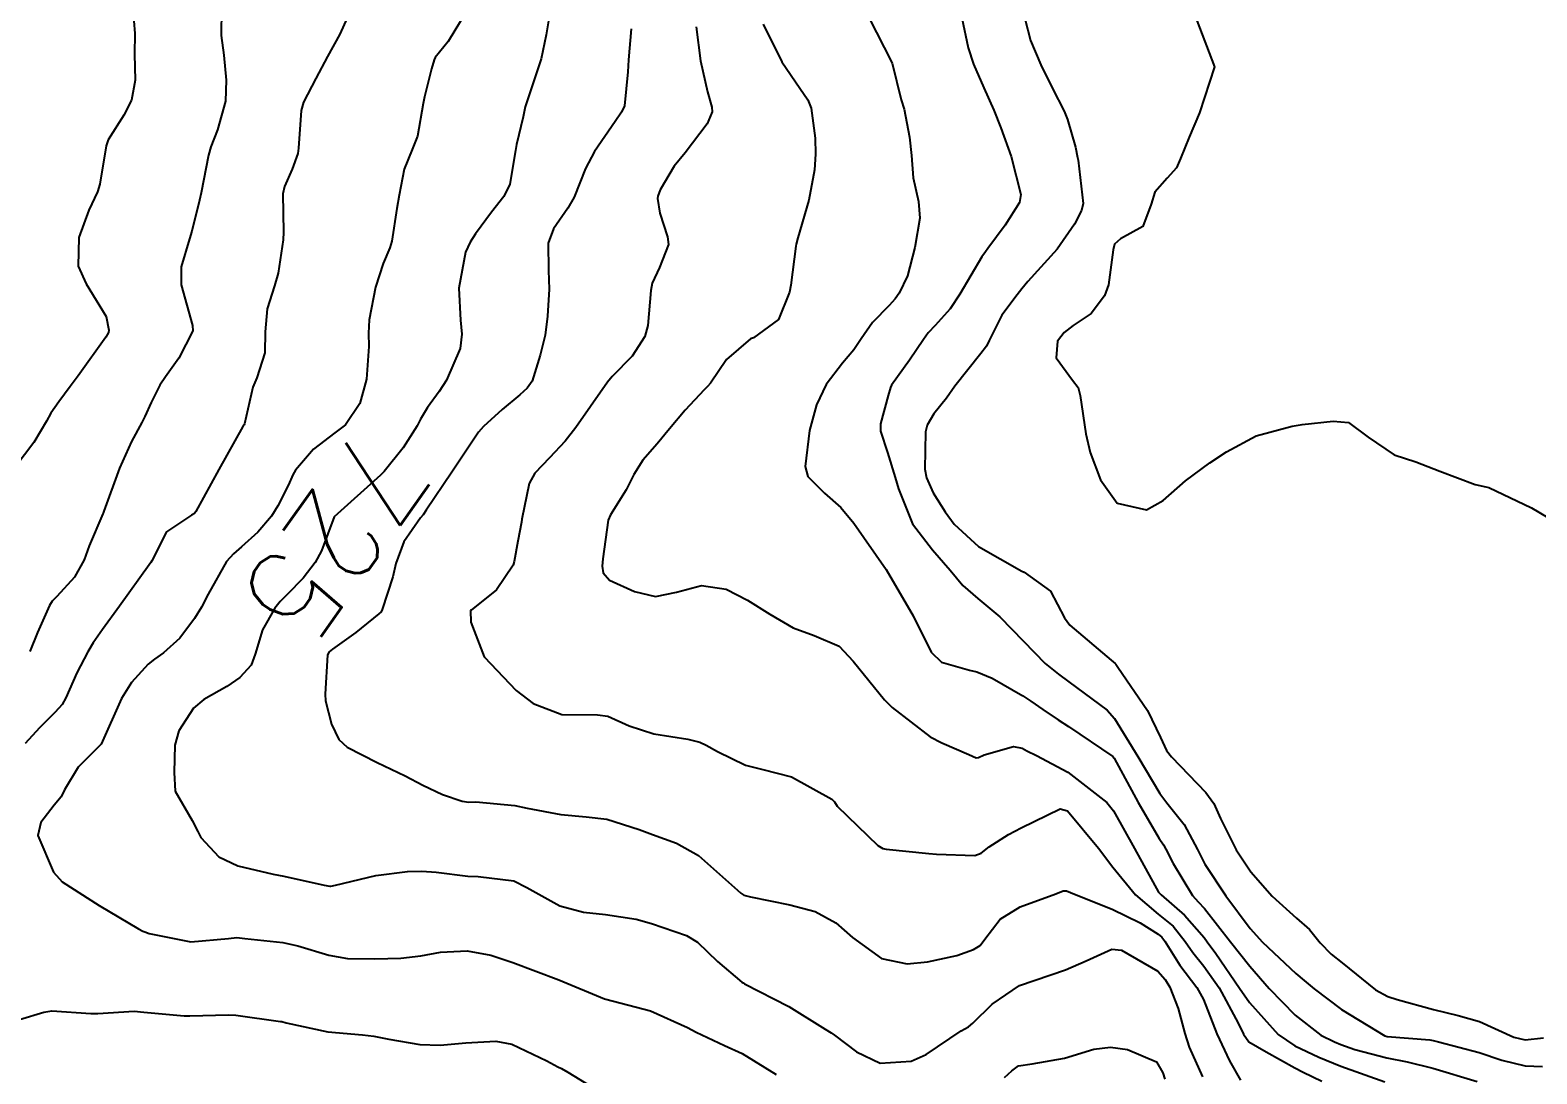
# Model space of a CAD drawing. Header units: metres. Extents: x 298520 to 308411, y 7433745 to 7450750.
# Drawn here: x 301731.9 to 301797.4, y 7442098 to 7442143.4 of the extents above; entities that cross this region are included whole.
import ezdxf
from ezdxf.enums import TextEntityAlignment as Align

# ---------------------------------------------------------------- set-up
doc = ezdxf.new("R2010")
doc.units = ezdxf.units.M
doc.header["$LTSCALE"] = 10
for name, color, linetype in [('Cotas', 45, 'Continuous'), ('Curvas de Nivel 1m', 11, 'Continuous'), ('Curvas de Nivel 5m', 15, 'Continuous')]:
    doc.layers.add(name, color=color, linetype=linetype)
doc.styles.add('Style-STANDARD', font='STANDARD.shx')

msp = doc.modelspace()

# ---------------------------------------------------------------- linework, layer by layer
at = {"layer": 'Curvas de Nivel 1m', "flags": 128}
for points, elevation in [([(301736.399, 7442144.33), (301736.494, 7442143.227), (301736.474, 7442142.329), (301736.5, 7442141.194), (301736.347, 7442140.33), (301736.006, 7442139.674), (301735.336, 7442138.599), (301735.246, 7442138.341), (301734.973, 7442136.68), (301734.872, 7442136.346), (301734.496, 7442135.553), (301734.064, 7442134.358), (301734.022, 7442133.111), (301734.37, 7442132.353), (301735.242, 7442130.929), (301735.367, 7442130.339), (301735.342, 7442130.229), (301735.23, 7442130.03), (301734.028, 7442128.358), (301733.686, 7442127.885), (301733.196, 7442127.221), (301732.835, 7442126.726), (301732.647, 7442126.375), (301732.098, 7442125.456), (301731.291, 7442124.389)], 729), ([(301740.259, 7442144.287), (301740.239, 7442143.135), (301740.356, 7442142.285), (301740.456, 7442141.194), (301740.422, 7442140.284), (301740.085, 7442139.033), (301739.792, 7442138.293), (301739.69, 7442137.932), (301739.367, 7442136.299), (301739.3, 7442135.987), (301738.959, 7442134.63), (301738.862, 7442134.304), (301738.498, 7442133.081), (301738.505, 7442132.308), (301739, 7442130.539), (301739.002, 7442130.302), (301738.404, 7442129.125), (301737.818, 7442128.314), (301737.57, 7442127.953), (301737.196, 7442127.186), (301736.922, 7442126.588), (301736.79, 7442126.326), (301736.344, 7442125.502), (301735.827, 7442124.34), (301735.144, 7442122.478), (301735.115, 7442122.379), (301735.104, 7442122.35), (301734.508, 7442120.97), (301734.289, 7442120.358), (301733.867, 7442119.601), (301733.097, 7442118.762), (301732.903, 7442118.564), (301732.779, 7442118.373), (301732.259, 7442117.201), (301731.924, 7442116.381)], 728), ([(301745.715, 7442143.901), (301745.393, 7442143.192), (301744.855, 7442142.228), (301744.347, 7442141.261), (301743.821, 7442140.245), (301743.718, 7442139.877), (301743.604, 7442138.247), (301743.569, 7442138.008), (301743.319, 7442137.332), (301742.986, 7442136.575), (301742.92, 7442136.254), (301742.948, 7442134.592), (301742.938, 7442134.253), (301742.71, 7442132.814), (301742.549, 7442132.257), (301742.243, 7442131.265), (301742.154, 7442130.261), (301742.137, 7442129.347), (301741.788, 7442128.264), (301741.619, 7442127.854), (301741.249, 7442126.269), (301741.231, 7442126.221), (301741.182, 7442126.147), (301740.143, 7442124.285), (301739.145, 7442122.459), (301739.077, 7442122.368), (301738.952, 7442122.302), (301737.871, 7442121.573), (301737.222, 7442120.319), (301737.187, 7442120.244), (301737.111, 7442120.137), (301735.821, 7442118.339), (301735.083, 7442117.332), (301734.678, 7442116.753), (301734.447, 7442116.356), (301733.972, 7442115.448), (301733.494, 7442114.365), (301733.332, 7442114.075), (301733.037, 7442113.744), (301732.347, 7442113.06), (301731.722, 7442112.383)], 727), ([(301750.88, 7442144.158), (301750.092, 7442142.871), (301749.538, 7442142.178), (301749.485, 7442142.075), (301749.376, 7442141.688), (301749.07, 7442140.47), (301749.013, 7442140.183), (301748.761, 7442138.763), (301748.528, 7442138.188), (301748.188, 7442137.323), (301747.974, 7442136.193), (301747.875, 7442135.616), (301747.65, 7442134.196), (301747.562, 7442133.915), (301747.273, 7442133.233), (301746.947, 7442132.205), (301746.671, 7442130.779), (301746.634, 7442130.209), (301746.65, 7442129.631), (301746.548, 7442128.21), (301746.266, 7442127.145), (301745.634, 7442126.223), (301745.179, 7442125.881), (301744.245, 7442125.167), (301743.462, 7442124.247), (301743.355, 7442124.054), (301743.157, 7442123.623), (301742.702, 7442122.7), (301742.428, 7442122.257), (301741.828, 7442121.567), (301741.123, 7442120.926), (301740.769, 7442120.624), (301740.467, 7442120.28), (301739.68, 7442118.872), (301739.379, 7442118.296), (301739.088, 7442117.808), (301738.438, 7442116.948), (301737.738, 7442116.313), (301737.343, 7442116.043), (301737.065, 7442115.82), (301736.349, 7442115.035), (301735.907, 7442114.337), (301735.023, 7442112.35), (301734.023, 7442111.344), (301733.429, 7442110.366), (301733.289, 7442110.067), (301732.986, 7442109.696), (301732.401, 7442108.954), (301732.284, 7442108.377), (301732.957, 7442106.788), (301733.34, 7442106.366), (301734.938, 7442105.345), (301736.642, 7442104.324), (301736.835, 7442104.234), (301736.922, 7442104.193), (301737.114, 7442104.125), (301738.918, 7442103.767), (301740.555, 7442103.912), (301740.92, 7442103.946), (301741.274, 7442103.911), (301742.918, 7442103.728), (301743.569, 7442103.591), (301744.912, 7442103.177), (301745.728, 7442103.034), (301746.911, 7442103.02), (301748.045, 7442103.055), (301748.913, 7442103.15), (301749.771, 7442103.315), (301750.915, 7442103.379), (301751.952, 7442103.183), (301752.91, 7442102.868), (301754.903, 7442102.11), (301756.891, 7442101.283), (301757.942, 7442101.015), (301758.883, 7442100.763), (301760.494, 7442100.044), (301760.871, 7442099.838), (301762.098, 7442099.255), (301762.862, 7442098.907), (301764.335, 7442097.995)], 726), ([(301763.781, 7442143.622), (301764.589, 7442141.998), (301765.362, 7442140.851), (301765.719, 7442140.347), (301765.867, 7442139.982), (301766.031, 7442138.671), (301766.044, 7442137.979), (301766.008, 7442137.294), (301765.76, 7442135.983), (301765.287, 7442134.35), (301765.207, 7442134.067), (301765.201, 7442133.991), (301764.973, 7442132.286), (301764.918, 7442131.993), (301764.445, 7442130.798), (301763.364, 7442130.009), (301763.268, 7442129.974), (301763.232, 7442129.956), (301762.182, 7442129.062), (301761.486, 7442128.027), (301761.357, 7442127.882), (301761.209, 7442127.743), (301760.384, 7442126.853), (301759.713, 7442126.052), (301759.176, 7442125.402), (301758.551, 7442124.684), (301758.158, 7442124.07), (301757.828, 7442123.401), (301757.145, 7442122.311), (301757.043, 7442122.081), (301756.808, 7442120.395), (301756.787, 7442120.085), (301756.824, 7442119.799), (301757.107, 7442119.469), (301758.191, 7442118.98), (301759.1, 7442118.758), (301760.008, 7442118.952), (301761.105, 7442119.249), (301762.167, 7442119.088), (301763.099, 7442118.601), (301764.07, 7442118), (301765.084, 7442117.407), (301765.991, 7442117.065), (301767.073, 7442116.609), (301767.68, 7442115.954), (301769.046, 7442114.269), (301769.377, 7442113.937), (301771.03, 7442112.672), (301771.53, 7442112.415), (301772.709, 7442111.895), (301773.021, 7442111.762), (301773.132, 7442111.778), (301773.373, 7442111.887), (301774.651, 7442112.249), (301775.026, 7442112.171), (301775.223, 7442112.066), (301775.65, 7442111.861), (301777.012, 7442111.131), (301778.696, 7442109.823), (301778.989, 7442109.455), (301779.909, 7442107.811), (301780.945, 7442105.921), (301781.058, 7442105.798), (301782.079, 7442104.927), (301782.925, 7442103.958), (301783.059, 7442103.769), (301783.433, 7442103.25), (301784.459, 7442101.754), (301784.894, 7442101.13), (301786.148, 7442099.737), (301786.868, 7442099.244), (301787.901, 7442098.752), (301788.86, 7442098.367), (301790.778, 7442097.681)], 722), ([(301768.357, 7442143.95), (301769.373, 7442141.94), (301769.77, 7442140.347), (301769.894, 7442139.932), (301770.134, 7442138.721), (301770.221, 7442137.927), (301770.29, 7442136.954), (301770.521, 7442135.922), (301770.577, 7442135.202), (301770.368, 7442133.924), (301770.038, 7442132.696), (301769.676, 7442131.936), (301769.506, 7442131.691), (301769.255, 7442131.413), (301768.526, 7442130.665), (301768.037, 7442129.952), (301767.709, 7442129.475), (301767.222, 7442128.899), (301766.508, 7442127.971), (301766.087, 7442127.09), (301765.794, 7442125.981), (301765.595, 7442124.412), (301765.715, 7442123.982), (301766.434, 7442123.249), (301767.15, 7442122.629), (301767.719, 7442121.954), (301769.113, 7442119.94), (301770.292, 7442117.928), (301771.069, 7442116.341), (301771.519, 7442115.913), (301772.735, 7442115.57), (301773.059, 7442115.491), (301773.722, 7442115.218), (301775.049, 7442114.446), (301775.401, 7442114.219), (301775.922, 7442113.857), (301776.592, 7442113.401), (301777.036, 7442113.113), (301778.964, 7442111.821), (301779.022, 7442111.742), (301780.056, 7442109.809), (301780.977, 7442108.254), (301781.158, 7442107.98), (301781.265, 7442107.796), (301781.585, 7442107.169), (301782.425, 7442105.778), (301782.667, 7442105.5), (301782.937, 7442105.208), (301784.078, 7442103.758), (301784.912, 7442102.703), (301785.756, 7442101.741), (301786.886, 7442100.583), (301787.991, 7442099.713), (301788.581, 7442099.416), (301788.869, 7442099.3), (301789.468, 7442099.093), (301790.863, 7442098.718), (301791.739, 7442098.544), (301792.859, 7442098.278), (301794.785, 7442097.7)], 721), ([(301775.134, 7442143.873), (301775.389, 7442142.921), (301775.83, 7442141.863), (301776.344, 7442140.837), (301776.85, 7442139.848), (301776.994, 7442139.49), (301777.337, 7442138.285), (301777.428, 7442137.839), (301777.452, 7442137.718), (301777.669, 7442135.836), (301777.602, 7442135.535), (301777.294, 7442134.939), (301776.538, 7442133.851), (301775.269, 7442132.445), (301775.01, 7442132.128), (301774.809, 7442131.875), (301774.144, 7442130.986), (301773.588, 7442129.886), (301773.475, 7442129.644), (301773.227, 7442129.318), (301772.1, 7442127.907), (301771.734, 7442127.383), (301771.195, 7442126.703), (301770.895, 7442126.215), (301770.822, 7442125.924), (301770.793, 7442124.297), (301770.865, 7442123.923), (301771.156, 7442123.275), (301771.685, 7442122.449), (301772.064, 7442121.906), (301773.129, 7442120.943), (301775.011, 7442119.871), (301775.112, 7442119.823), (301776.256, 7442119.004), (301776.862, 7442117.843), (301777.088, 7442117.523), (301778.894, 7442115.994), (301779.063, 7442115.85), (301779.093, 7442115.82), (301779.184, 7442115.696), (301780.464, 7442113.806), (301781.031, 7442112.642), (301781.297, 7442112.068), (301781.51, 7442111.793), (301783, 7442110.244), (301783.348, 7442109.766), (301783.631, 7442109.119), (301784.315, 7442107.757), (301784.959, 7442106.801), (301785.875, 7442105.741), (301786.934, 7442104.789), (301787.504, 7442104.297), (301787.965, 7442103.714), (301788.446, 7442103.234), (301788.914, 7442102.85), (301790.373, 7442101.685), (301790.899, 7442101.393), (301791.314, 7442101.256), (301792.89, 7442100.818), (301793.963, 7442100.563), (301794.883, 7442100.306), (301796.383, 7442099.615), (301796.872, 7442099.5), (301797.662, 7442099.598)], 719), ([(301782.609, 7442143.782), (301783.373, 7442141.77), (301782.727, 7442139.779), (301782.274, 7442138.718), (301781.896, 7442137.792), (301781.732, 7442137.389), (301781.32, 7442136.94), (301780.789, 7442136.327), (301780.629, 7442135.807), (301780.262, 7442134.842), (301779.288, 7442134.304), (301779.041, 7442134.067), (301778.969, 7442133.823), (301778.776, 7442132.309), (301778.601, 7442131.827), (301778.018, 7442131.066), (301777.243, 7442130.545), (301776.854, 7442130.231), (301776.555, 7442129.85), (301776.502, 7442129.127), (301777.216, 7442128.164), (301777.461, 7442127.838), (301777.541, 7442127.504), (301777.787, 7442125.834), (301777.984, 7442125.023), (301778.432, 7442123.827), (301779.153, 7442122.813), (301780.43, 7442122.527), (301781.154, 7442122.941), (301782.124, 7442123.786), (301783.171, 7442124.567), (301783.893, 7442125.046), (301785.183, 7442125.75), (301786.752, 7442126.164), (301787.191, 7442126.23), (301788.523, 7442126.377), (301789.192, 7442126.321), (301790.047, 7442125.691), (301791.175, 7442124.924), (301792.116, 7442124.61), (301793.168, 7442124.206), (301794.699, 7442123.635), (301795.161, 7442123.53), (301795.296, 7442123.494), (301797.148, 7442122.614), (301798.874, 7442121.584)], 718), ([(301758.046, 7442143.424), (301757.931, 7442142.075), (301757.893, 7442141.557), (301757.749, 7442140.076), (301757.625, 7442139.803), (301757.346, 7442139.397), (301756.449, 7442138.093), (301756.058, 7442137.363), (301755.564, 7442136.106), (301755.298, 7442135.639), (301754.675, 7442134.731), (301754.446, 7442134.118), (301754.455, 7442132.934), (301754.485, 7442132.118), (301754.418, 7442130.945), (301754.311, 7442130.119), (301754.099, 7442129.246), (301753.738, 7442128.125), (301753.524, 7442127.811), (301753.204, 7442127.525), (301752.448, 7442126.883), (301751.631, 7442126.146), (301751.417, 7442125.911), (301751.177, 7442125.554), (301750.26, 7442124.164), (301749.146, 7442122.51), (301749.005, 7442122.32), (301748.893, 7442122.183), (301748.174, 7442121.143), (301747.826, 7442120.193), (301747.688, 7442119.614), (301747.229, 7442118.199), (301747.185, 7442118.106), (301747.09, 7442118.006), (301746.088, 7442117.205), (301745.067, 7442116.474), (301744.931, 7442116.365), (301744.859, 7442116.232), (301744.752, 7442114.526), (301744.773, 7442114.233), (301745.033, 7442113.216), (301745.351, 7442112.55), (301745.717, 7442112.22), (301747.013, 7442111.561), (301748.223, 7442110.97), (301748.999, 7442110.569), (301749.854, 7442110.167), (301750.703, 7442109.867), (301750.99, 7442109.831), (301751.292, 7442109.845), (301752.989, 7442109.692), (301753.535, 7442109.577), (301754.985, 7442109.289), (301756.089, 7442109.198), (301756.983, 7442109.088), (301758.396, 7442108.648), (301758.977, 7442108.42), (301760.01, 7442108.05), (301760.965, 7442107.513), (301762.667, 7442106.014), (301762.806, 7442105.876), (301762.941, 7442105.793), (301763.228, 7442105.719), (301764.937, 7442105.375), (301766.037, 7442105.076), (301766.929, 7442104.593), (301767.654, 7442103.953), (301768.914, 7442103.037), (301770.029, 7442102.811), (301770.913, 7442102.898), (301772.19, 7442103.176), (301772.918, 7442103.425), (301773.196, 7442103.611), (301773.403, 7442103.885), (301774.067, 7442104.744), (301774.937, 7442105.29), (301776.484, 7442105.847), (301776.811, 7442105.976), (301776.945, 7442105.986), (301777.297, 7442105.836), (301778.936, 7442105.177), (301780.147, 7442104.591), (301780.926, 7442104.099), (301781.09, 7442103.963), (301781.218, 7442103.796), (301781.878, 7442102.751), (301782.603, 7442101.774), (301782.895, 7442101.254), (301783.482, 7442099.764), (301784.028, 7442098.592), (301784.502, 7442097.754)], 724), ([(301760.873, 7442143.513), (301761.061, 7442142.035), (301761.363, 7442140.686), (301761.546, 7442140.028), (301761.557, 7442139.822), (301761.346, 7442139.297), (301760.395, 7442138.044), (301759.914, 7442137.462), (301759.309, 7442136.438), (301759.204, 7442136.161), (301759.193, 7442136.061), (301759.296, 7442135.416), (301759.621, 7442134.39), (301759.665, 7442134.054), (301759.273, 7442133.062), (301758.951, 7442132.379), (301758.897, 7442132.064), (301758.762, 7442130.543), (301758.637, 7442130.066), (301758.092, 7442129.204), (301757.215, 7442128.318), (301757.017, 7442128.083), (301756.278, 7442127.013), (301755.638, 7442126.103), (301755.177, 7442125.51), (301754.5, 7442124.786), (301753.857, 7442124.123), (301753.613, 7442123.671), (301753.296, 7442122.128), (301753.276, 7442121.994), (301753.128, 7442121.163), (301752.967, 7442120.28), (301752.921, 7442120.132), (301752.191, 7442119.05), (301751.093, 7442118.178), (301751.071, 7442118.15), (301751.085, 7442117.65), (301751.656, 7442116.144), (301753.048, 7442114.677), (301753.785, 7442114.123), (301755.038, 7442113.646), (301756.576, 7442113.625), (301757.038, 7442113.569), (301757.955, 7442113.149), (301759.03, 7442112.805), (301760.499, 7442112.574), (301761.027, 7442112.433), (301761.302, 7442112.313), (301761.789, 7442112.029), (301763.014, 7442111.435), (301763.759, 7442111.256), (301765.007, 7442110.931), (301766.752, 7442109.964), (301766.87, 7442109.84), (301766.99, 7442109.661), (301768.751, 7442107.942), (301768.971, 7442107.819), (301769.121, 7442107.789), (301770.968, 7442107.603), (301771.306, 7442107.577), (301772.967, 7442107.515), (301773.241, 7442107.616), (301773.593, 7442107.884), (301774.425, 7442108.429), (301774.981, 7442108.714), (301776.679, 7442109.534), (301776.989, 7442109.461), (301778.346, 7442107.826), (301778.961, 7442107), (301779.945, 7442105.81), (301780.935, 7442104.97), (301781.579, 7442104.44), (301782.11, 7442103.782), (301782.443, 7442103.302), (301782.912, 7442102.702), (301783.573, 7442101.763), (301784.409, 7442100.226), (301784.633, 7442099.752), (301784.87, 7442099.424), (301785.62, 7442098.988), (301786.859, 7442098.289), (301787.227, 7442098.095), (301788.035, 7442097.712)], 723), ([(301731.481, 7442100.384), (301732.539, 7442100.712), (301732.879, 7442100.761), (301734.583, 7442100.648), (301734.878, 7442100.657), (301736.459, 7442100.747), (301736.879, 7442100.702), (301738.63, 7442100.549), (301738.877, 7442100.547), (301740.562, 7442100.59), (301740.877, 7442100.575), (301742.815, 7442100.309), (301742.874, 7442100.299), (301743.057, 7442100.248), (301744.869, 7442099.855), (301746.38, 7442099.719), (301746.868, 7442099.669), (301747.522, 7442099.538), (301748.864, 7442099.305), (301749.755, 7442099.28), (301750.865, 7442099.38), (301752.174, 7442099.448), (301752.865, 7442099.314), (301754.38, 7442098.592), (301754.855, 7442098.34), (301755.012, 7442098.265), (301755.297, 7442098.103), (301756.262, 7442097.503)], 727), ([(301774.255, 7442097.876), (301774.572, 7442098.156), (301774.858, 7442098.382), (301775.455, 7442098.458), (301776.862, 7442098.714), (301778.135, 7442099.1), (301778.867, 7442099.19), (301779.592, 7442099.086), (301780.86, 7442098.551), (301781.128, 7442098.068), (301781.227, 7442097.794)], 726)]:
    msp.add_lwpolyline(points, dxfattribs=dict(at, elevation=elevation))
at = {"layer": 'Curvas de Nivel 5m', "flags": 128}
for points, elevation in [([(301754.519, 7442144.119), (301754.349, 7442143.165), (301754.135, 7442142.122), (301753.943, 7442141.556), (301753.471, 7442140.129), (301753.447, 7442140.034), (301753.348, 7442139.608), (301753.062, 7442138.406), (301753.021, 7442138.133), (301752.77, 7442136.676), (301752.517, 7442136.138), (301751.976, 7442135.463), (301751.287, 7442134.522), (301751.052, 7442134.153), (301750.847, 7442133.725), (301750.555, 7442132.161), (301750.63, 7442130.771), (301750.693, 7442130.158), (301750.612, 7442129.545), (301750.026, 7442128.168), (301749.705, 7442127.673), (301749.195, 7442126.971), (301748.895, 7442126.475), (301748.746, 7442126.184), (301748.146, 7442125.217), (301747.316, 7442124.198), (301747.245, 7442124.116), (301747.161, 7442124.031), (301745.143, 7442122.23), (301744.601, 7442120.754), (301744.32, 7442120.238), (301743.793, 7442119.557), (301743.099, 7442118.851), (301742.801, 7442118.547), (301742.573, 7442118.255), (301742.028, 7442117.312), (301741.716, 7442116.264), (301741.546, 7442115.785), (301741.057, 7442115.24), (301740.478, 7442114.852), (301739.48, 7442114.293), (301739.039, 7442113.916), (301738.403, 7442112.932), (301738.222, 7442112.308), (301738.197, 7442111.116), (301738.248, 7442110.307), (301738.98, 7442109.034), (301739.233, 7442108.553), (301739.358, 7442108.294), (301740.141, 7442107.459), (301740.961, 7442107.064), (301742.503, 7442106.709), (301742.957, 7442106.621), (301744.706, 7442106.232), (301744.952, 7442106.179), (301745.003, 7442106.179), (301745.198, 7442106.226), (301746.957, 7442106.641), (301748.332, 7442106.814), (301748.959, 7442106.834), (301749.577, 7442106.789), (301750.957, 7442106.609), (301751.401, 7442106.597), (301752.956, 7442106.418), (301753.507, 7442106.124), (301754.941, 7442105.333), (301755.976, 7442105.056), (301756.936, 7442104.958), (301758.259, 7442104.741), (301758.928, 7442104.558), (301760.446, 7442104.045), (301760.92, 7442103.747), (301761.799, 7442102.914), (301762.857, 7442102.011), (301762.902, 7442101.981), (301762.968, 7442101.944), (301764.887, 7442100.951), (301766.475, 7442099.966), (301766.723, 7442099.814), (301766.87, 7442099.715), (301767.83, 7442098.983), (301768.858, 7442098.495), (301770.211, 7442098.575), (301770.862, 7442098.865), (301772.372, 7442099.898), (301772.694, 7442100.074), (301772.878, 7442100.224), (301773.723, 7442101.049), (301774.903, 7442101.87), (301776.91, 7442102.544), (301777.801, 7442102.944), (301778.919, 7442103.448), (301779.332, 7442103.403), (301780.91, 7442102.493), (301781.237, 7442102.126), (301781.441, 7442101.792), (301781.804, 7442100.871), (301782.087, 7442099.782), (301782.279, 7442099.191), (301782.854, 7442097.901)], 725), ([(301772.404, 7442143.9), (301772.679, 7442142.601), (301772.914, 7442141.895), (301773.363, 7442140.869), (301773.788, 7442139.886), (301774.102, 7442139.126), (301774.55, 7442137.878), (301774.96, 7442136.222), (301774.913, 7442135.874), (301774.282, 7442134.891), (301773.531, 7442133.888), (301773.427, 7442133.744), (301773.279, 7442133.525), (301772.323, 7442131.904), (301771.896, 7442131.267), (301771.242, 7442130.537), (301770.944, 7442130.216), (301770.734, 7442129.925), (301770.128, 7442129.027), (301769.345, 7442127.939), (301769.303, 7442127.848), (301769.206, 7442127.491), (301768.87, 7442126.261), (301768.872, 7442125.943), (301769.174, 7442125.014), (301769.51, 7442123.937), (301769.652, 7442123.441), (301770.267, 7442121.929), (301771.126, 7442120.786), (301771.902, 7442119.908), (301772.45, 7442119.244), (301773.101, 7442118.677), (301774.059, 7442117.88), (301775.077, 7442116.824), (301776.026, 7442115.856), (301776.603, 7442115.392), (301777.055, 7442115.065), (301778.722, 7442113.823), (301779.039, 7442113.461), (301780.054, 7442111.81), (301780.999, 7442110.21), (301781.313, 7442109.795), (301782.057, 7442108.858), (301782.635, 7442107.775), (301782.964, 7442107.144), (301783.864, 7442105.761), (301784.929, 7442104.337), (301785.464, 7442103.745), (301786.91, 7442102.389), (301787.266, 7442102.084), (301787.702, 7442101.718), (301788.89, 7442100.826), (301790.771, 7442099.681), (301790.873, 7442099.655), (301792.726, 7442099.506), (301792.871, 7442099.482), (301793.101, 7442099.417), (301794.866, 7442098.952), (301795.856, 7442098.628), (301796.861, 7442098.37), (301797.616, 7442098.354)], 720)]:
    msp.add_lwpolyline(points, dxfattribs=dict(at, elevation=elevation))

# ---------------------------------------------------------------- texts
at = {"layer": 'Cotas', "style": 'Style-STANDARD'}
msp.add_text('725', height=4, rotation=234.5176, dxfattribs=at).set_placement((301745.199, 7442121.358, 725), align=Align.MIDDLE_CENTER)

doc.saveas('drawing.dxf')
